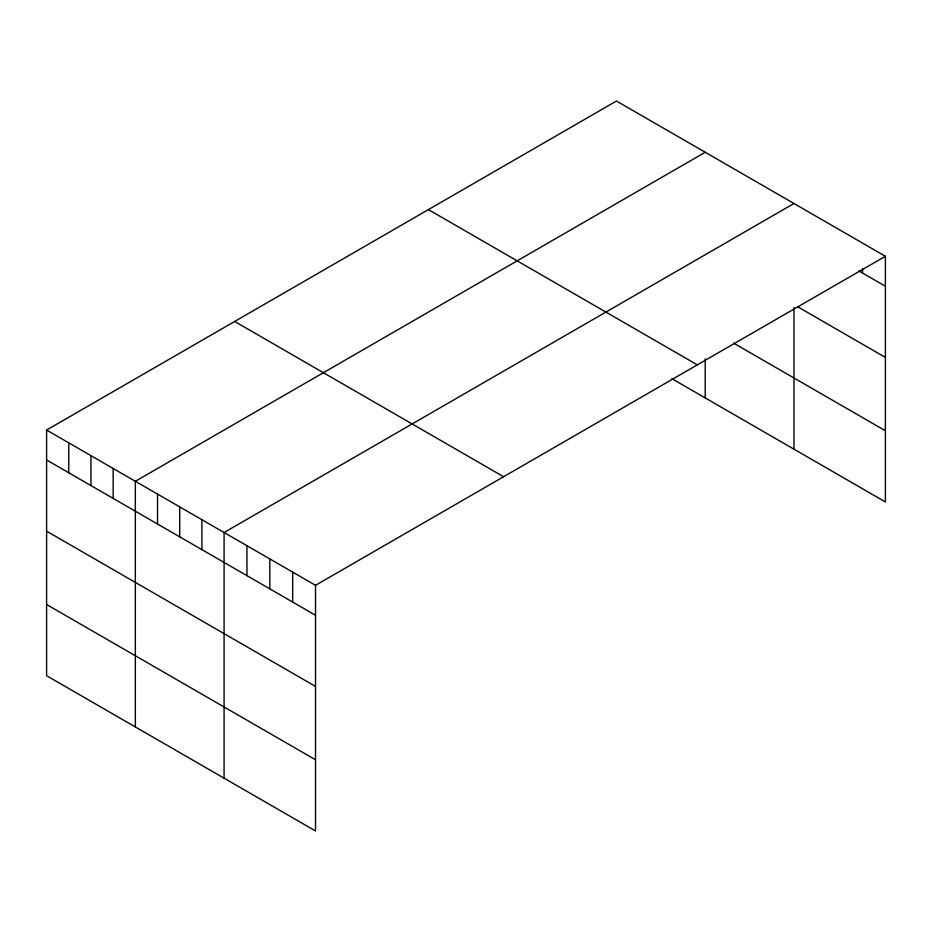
<?xml version="1.0" encoding="UTF-8"?>
<svg xmlns="http://www.w3.org/2000/svg" width="932" height="932" viewBox="0 0 932 932"><rect width="100%" height="100%" fill="white"/><g stroke="black" fill="none" stroke-linecap="round" stroke-linejoin="round"><path stroke-width="1.4" d="M885.4 256.288L315.529 585.308L315.529 830.971L46.6 675.712L46.6 430.048L616.471 101.029L885.4 256.288L885.4 501.952L671.937 378.718M705.221 152.266L135.35 481.285L135.35 726.948M793.971 203.502L224.088 532.522L224.088 778.185M858.931 270.944L885.4 286.229M797.571 306.71L885.4 357.422M733.566 343.104L885.4 430.77M428.417 209.607L697.346 364.866M234.654 321.47L503.583 476.73M46.6 430.048L315.529 585.308M46.6 459.977L315.529 615.248M46.6 531.17L315.529 686.43M46.6 604.519L315.529 759.778M862.543 268.754L862.543 273.029M793.971 307.502L793.971 449.166M705.221 358.843L705.221 397.929M292.671 572.108L292.671 602.049M269.814 558.909L269.814 588.849M246.945 545.709L246.945 575.65M201.906 519.707L201.906 549.647M179.713 506.903L179.713 536.832M157.531 494.088L157.531 524.029M113.156 468.47L113.156 498.41M90.975 455.666L90.975 485.595M68.782 442.851L68.782 472.792"/></g></svg>
